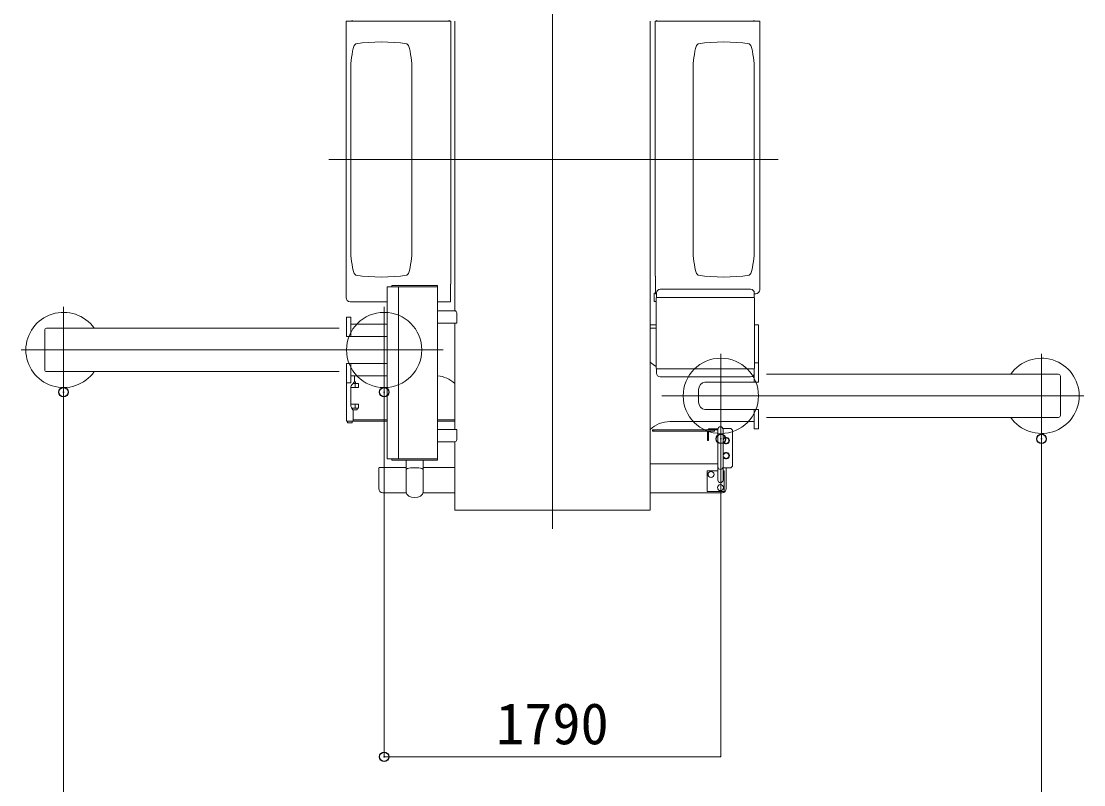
# Model space of a CAD drawing. Units: millimetres, scale not verified. Extents: x -34882 to 13233, y -6380 to 27114.
# Drawn here: x -17500 to -11851, y 17099 to 21159 of the extents above; entities that cross this region are included whole.
import ezdxf
from ezdxf.enums import TextEntityAlignment as Align

# ---------------------------------------------------------------- set-up
doc = ezdxf.new("R2010")
doc.units = ezdxf.units.MM
doc.header["$LTSCALE"] = 100
doc.header["$PDMODE"] = 32
doc.header["$PDSIZE"] = 50
doc.layers.add('0-0_0', color=7, linetype='Continuous', lineweight=18)
doc.layers.add('0-1_LY_1', color=7, linetype='Continuous', lineweight=18)
doc.layers.add('0-2_DEFPOINTS', color=7, linetype='Continuous')
doc.styles.add('ＭＳ ゴシック', font='')
doc.styles.get('ＭＳ ゴシック').set_extended_font_data('MS Gothic')

# ---------------------------------------------------------------- blocks, each defined once
blk = doc.blocks.new('_OPEN30')
at = {"layer": '0-0_0'}
blk.add_line((0, 0), (-0.5, 0), dxfattribs=at)
blk.add_lwpolyline([(-0.5, 0.13), (0, 0), (-0.5, -0.13)], dxfattribs=at)
blk = doc.blocks.new('D8')
at = {"layer": '0-0_0'}
for p, q in [((3098.15, 19192.5), (4419.79, 19192.5)), ((4419.29, 19191.11), (4419.29, 16593.89)), ((2973.82, 16592.5), (4419.79, 16592.5))]:
    blk.add_line(p, q, dxfattribs=at)
at = {"layer": '0-2_DEFPOINTS'}
for p in [(3097.9, 19192.5), (2973.57, 16592.5), (4419.29, 16592.5)]:
    blk.add_point(p, dxfattribs=at)
at = {"layer": '0-0_0', "xscale": 2.77, "yscale": 2.77}
for p, rotation in [((4419.29, 19192.5), 90), ((4419.29, 16592.5), 270)]:
    blk.add_blockref('_OPEN30', p, dxfattribs=dict(at, rotation=rotation))
at = {"layer": '0-0_0', "style": 'ＭＳ ゴシック'}
blk.add_text('5200', height=110, rotation=90, dxfattribs=at).set_placement((4419.04, 17742.5), align=Align.BOTTOM_LEFT)
blk = doc.blocks.new('D9')
at = {"layer": '0-0_0'}
for p, q in [((3098.15, 18340), (3943.65, 18340)), ((3943.15, 18338.61), (3943.15, 17446.38)), ((2973.82, 17445), (3943.65, 17445))]:
    blk.add_line(p, q, dxfattribs=at)
at = {"layer": '0-2_DEFPOINTS'}
for p in [(3097.9, 18340), (2973.57, 17445), (3943.15, 17445)]:
    blk.add_point(p, dxfattribs=at)
at = {"layer": '0-0_0', "xscale": 2.77, "yscale": 2.77}
for p, rotation in [((3943.15, 18340), 90), ((3943.15, 17445), 270)]:
    blk.add_blockref('_OPEN30', p, dxfattribs=dict(at, rotation=rotation))
at = {"layer": '0-0_0', "style": 'ＭＳ ゴシック'}
blk.add_text('1790', height=110, rotation=90, dxfattribs=at).set_placement((3942.9, 17742.5), align=Align.BOTTOM_LEFT)

msp = doc.modelspace()

# ---------------------------------------------------------------- linework, layer by layer
at = {"layer": '0-1_LY_1'}
for p, q in [((-14675.1, 25078.9), (-14675.1, 18459.1)), ((-15772.6, 21158.9), (-15772.6, 19689.3)), ((-15772.6, 21158.9), (-15215.1, 21158.9)), ((-15215.1, 21158.9), (-15215.1, 19760.9)), ((-15195.1, 21159), (-15195.1, 19619.9)), ((-14155.2, 21158.9), (-14155.2, 18559)), ((-14130.1, 21158.9), (-14130.1, 19803.2)), ((-13572.6, 21158.9), (-14130.1, 21158.9)), ((-13572.6, 21158.9), (-13572.6, 19731.6)), ((-15730.1, 21030.7), (-15721.1, 21039.7)), ((-15449.1, 21039.7), (-15440.1, 21030.7)), ((-13901.2, 21039.7), (-13910.2, 21030.7)), ((-13620.2, 21030.7), (-13629.2, 21039.7)), ((-15747.6, 20901.9), (-15747.6, 19946)), ((-15422.6, 20901.9), (-15422.6, 19946)), ((-13927.6, 20901.9), (-13927.6, 19946)), ((-13602.7, 20901.9), (-13602.7, 19946)), ((-13474.9, 20423.9), (-15864.1, 20423.9)), ((-15721.1, 19808.2), (-15730.1, 19817.2)), ((-15440.1, 19817.2), (-15449.1, 19808.2)), ((-13910.2, 19817.2), (-13901.2, 19808.2)), ((-13629.2, 19808.2), (-13620.2, 19817.2)), ((-15553.9, 19746), (-15553.9, 18832)), ((-15553.9, 19746), (-15285.9, 19746)), ((-15529.9, 19753), (-15285.9, 19753)), ((-15529.9, 19753), (-15529.9, 19746)), ((-15493.8, 19746), (-15493.8, 18832)), ((-15285.9, 19753), (-15285.9, 18825)), ((-15217.4, 19760.9), (-15215.1, 19760.9)), ((-15217.4, 19760.9), (-15217.4, 19667)), ((-14102.2, 19733.9), (-13622.2, 19733.9)), ((-15750.3, 19667), (-15553.9, 19667)), ((-15285.9, 19667), (-15217.4, 19667)), ((-14135.1, 19712.5), (-14127.8, 19712.5)), ((-14123.8, 19688.9), (-14123.8, 19312.9)), ((-14123.8, 19688.9), (-14122.2, 19688.9)), ((-14122.2, 19688.9), (-14122.2, 19713.9)), ((-14122.2, 19690.5), (-13602.2, 19690.5)), ((-13602.2, 19713.9), (-13602.2, 19688.9)), ((-13602.2, 19709.3), (-13594.9, 19709.3)), ((-13602.2, 19688.9), (-13600.6, 19688.9)), ((-13600.6, 19688.9), (-13600.6, 19312.9)), ((-17275.1, 19186.8), (-17275.1, 19639.8)), ((-15570.1, 19186.8), (-15570.1, 19639.8)), ((-15285.9, 19619.9), (-15195.5, 19619.9)), ((-15184.4, 19607.9), (-15184.4, 19553.9)), ((-15770.1, 19586), (-15770.1, 19483)), ((-15770.1, 19586), (-15748.1, 19586)), ((-15748.1, 19586), (-15748.1, 19483)), ((-15748.1, 19548), (-15553.9, 19548)), ((-15285.9, 19553.9), (-15184.3, 19553.9)), ((-15195.1, 19553.9), (-15195.1, 18988.9)), ((-17375.1, 19516), (-17375.1, 19306)), ((-17365.1, 19526), (-15810, 19526)), ((-14155.2, 19526), (-14123.8, 19526)), ((-14154.7, 19545), (-14123.8, 19545)), ((-13600.6, 19545), (-13580.1, 19545)), ((-13580.1, 19545), (-13580.1, 19341.9)), ((-15770.1, 19483), (-15553.9, 19483)), ((-15255.7, 19411), (-17499.6, 19411)), ((-13780.1, 19391.1), (-13780.1, 18938.1)), ((-12075.1, 19391.1), (-12075.1, 18938.1)), ((-15770.1, 19339), (-15770.1, 19032.9)), ((-15553.9, 19339), (-15770.1, 19339)), ((-15748.1, 19339), (-15748.1, 19236)), ((-13600.6, 19341.9), (-13580.1, 19341.9)), ((-13580.1, 19341.9), (-13580.1, 19238.9)), ((-15810, 19296), (-17365.1, 19296)), ((-15553.9, 19274), (-15748.1, 19274)), ((-15728.1, 19274), (-15728.1, 19240.8)), ((-14122.2, 19312.9), (-14123.8, 19312.9)), ((-14122.2, 19312.9), (-14122.2, 19287.9)), ((-13602.2, 19311.3), (-14122.2, 19311.3)), ((-14102.2, 19267.9), (-13622.2, 19267.9)), ((-13600.6, 19312.9), (-13602.2, 19312.9)), ((-13602.1, 19239), (-13602.1, 19311.3)), ((-13538.1, 19281.9), (-11985.1, 19281.9)), ((-11975.1, 19062), (-11975.1, 19271.9)), ((-15748.1, 19236), (-15770.1, 19236)), ((-15707.1, 19211), (-15747.1, 19211)), ((-15747.1, 19208.8), (-15747.1, 19117)), ((-15728.1, 19240.8), (-15738.9, 19229.4)), ((-15707.1, 19233), (-15735.6, 19233)), ((-15723.1, 19242), (-15728.1, 19242)), ((-15723.6, 19233), (-15723.6, 19211)), ((-15723.1, 19242), (-15723.1, 19233)), ((-15707.1, 19233), (-15707.1, 19211)), ((-13864.4, 19239), (-13602.1, 19239)), ((-13602.1, 19238.9), (-13580.1, 19238.9)), ((-14094.6, 19167), (-11850.7, 19167)), ((-13898.2, 19199), (-13898.2, 19135)), ((-15707.1, 19123), (-15747.1, 19123)), ((-15707.1, 19101), (-15742.5, 19101)), ((-15735.1, 19090), (-15742.1, 19100.4)), ((-15723.6, 19123), (-15723.6, 19101)), ((-15714.1, 19101), (-15714.1, 19092)), ((-15707.1, 19123), (-15707.1, 19101)), ((-13602.1, 19095), (-13864.4, 19095)), ((-13602.1, 18992), (-13602.1, 19094.9)), ((-13580.1, 19094.9), (-13602.1, 19094.9)), ((-13580.1, 19094.9), (-13580.1, 18992)), ((-15714.1, 19092), (-15736.5, 19092)), ((-15735.1, 19090), (-15735.1, 19032.9)), ((-15553.9, 19038.9), (-15735.1, 19038.9)), ((-15195.6, 19038.9), (-15285.9, 19038.9)), ((-11985.1, 19052), (-13538.1, 19052)), ((-15553.9, 19032.9), (-15770.1, 19032.9)), ((-15765.2, 19032.9), (-15765.2, 19023.9)), ((-15195.6, 19032.9), (-15285.9, 19032.9)), ((-15285.9, 18988.9), (-15184.3, 18988.9)), ((-15184.4, 18988.9), (-15184.4, 18934.9)), ((-13795.7, 18985.9), (-14143.1, 18985.9)), ((-14143.1, 18985.9), (-14143.1, 18979.9)), ((-14136.4, 18985.9), (-14136.4, 18979.9)), ((-13602.1, 19030), (-14051.6, 19030)), ((-13845.7, 18991.9), (-13845.7, 18989.7)), ((-13795.7, 18991.9), (-13845.7, 18991.9)), ((-13795.7, 18991.2), (-13840.7, 18991.2)), ((-13795.7, 18986.7), (-13840.7, 18986.7)), ((-13813.6, 18979.9), (-13813.6, 18985.9)), ((-13795.7, 18991.9), (-13795.7, 18718.9)), ((-13768.5, 18718.9), (-13768.5, 18988.9)), ((-13768.1, 18993.5), (-13768.1, 18988.9)), ((-13727.1, 18993.5), (-13768.1, 18993.5)), ((-13717.5, 18983.9), (-13727.1, 18993.5)), ((-13717.5, 18793.9), (-13717.5, 18983.9)), ((-13580.1, 18992), (-13602.1, 18992)), ((-14143.1, 18979.9), (-13813.6, 18979.9)), ((-13850.2, 18928.7), (-13850.2, 18979.9)), ((-13845.7, 18928.7), (-13850.2, 18928.7)), ((-13845.7, 18928.7), (-13845.7, 18979.9)), ((-15285.9, 18922.9), (-15196.1, 18922.9)), ((-15195.1, 18922.9), (-15195.1, 18559)), ((-15553.9, 18832), (-15285.9, 18832)), ((-15529.9, 18832), (-15529.9, 18825)), ((-15529.9, 18825), (-15285.9, 18825)), ((-15452.4, 18825), (-15452.4, 18655)), ((-15363.3, 18825), (-15363.3, 18655)), ((-15597, 18783.9), (-15599.3, 18783.9)), ((-15599.3, 18783.9), (-15599.3, 18673.9)), ((-15452.4, 18786.2), (-15597, 18786.2)), ((-15597, 18786.2), (-15597, 18783.9)), ((-15195.1, 18786.2), (-15363.3, 18786.2)), ((-14155.2, 18806.2), (-13795.7, 18806.2)), ((-13852.1, 18658.9), (-13852.1, 18768.9)), ((-13852.1, 18768.9), (-13795.7, 18768.9)), ((-13768.5, 18768.9), (-13762.1, 18768.9)), ((-13751, 18784.3), (-13751, 18673.9)), ((-15577, 18651.6), (-15452.1, 18651.6)), ((-15363.6, 18651.6), (-15195.1, 18651.6)), ((-14155.2, 18651.6), (-13773.3, 18651.6)), ((-14155.2, 18559), (-15195.1, 18559))]:
    msp.add_line(p, q, dxfattribs=at)
for points in [[(-14130.1, 19803.2), (-14127.8, 19803.2), (-14127.8, 19709.3), (-14122.2, 19709.3)], [(-14135.1, 19712.5), (-14135.1, 19668.6), (-14123.8, 19668.6)], [(-15740.2, 19032.9), (-15740.2, 19023.9), (-15765.2, 19023.9)], [(-13762.1, 18768.9), (-13762.1, 18658.9), (-13852.1, 18658.9)], [(-13768.5, 18784.3), (-13727.1, 18784.3), (-13717.5, 18793.9)]]:
    msp.add_lwpolyline(points, dxfattribs=at)
for centre, radius in [((-15570.1, 19411), 200), ((-13780.1, 19167), 200), ((-13752.1, 18928.9), 15), ((-13752.1, 18848.9), 15), ((-13832.3, 18748.9), 15.8), ((-13782.3, 18678.9), 15.8)]:
    msp.add_circle(centre, radius, dxfattribs=at)
for centre, radius, start, end in [((-15745.3, 21163.9), 5, 270, 0), ((-15220.3, 21163.9), 5, 180, 270), ((-14124.9, 21163.9), 5, 270, 0), ((-13599.9, 21163.9), 5, 180, 270), ((-15265, 20901.9), 482.7, 164.5245, 179.9999), ((-15585.1, 20049), 1000, 82.1835, 97.8163), ((-15905.3, 20901.9), 482.7, 0, 15.4755), ((-13445, 20901.9), 482.7, 164.5245, 180), ((-13765.2, 20049), 1000, 82.1837, 97.8165), ((-14085.3, 20901.9), 482.7, 0.0001, 15.4756), ((-15265, 19946), 482.7, 180, 195.4755), ((-15905.3, 19946), 482.7, 344.5245, 0), ((-13445, 19946), 482.7, 180, 195.4755), ((-14085.3, 19946), 482.7, 344.5245, 360), ((-15585.1, 20798.9), 1000, 262.1836, 277.8165), ((-13765.2, 20798.9), 1000, 262.1835, 277.8164), ((-14102.2, 19713.9), 20, 90, 180), ((-13622.2, 19713.9), 20, 0, 90), ((-13594.9, 19731.6), 22.3, 270, 0), ((-15750.3, 19689.3), 22.3, 180, 270), ((-17275.1, 19411), 200, 35.0997, 324.9029), ((-17365.1, 19516), 10, 90, 180), ((-14051.6, 19454), 150, 226.3204, 241.2292), ((-12075.1, 19167), 200, 215.0997, 144.9029), ((-17365.1, 19306), 10, 180, 270), ((-15298.7, 19124), 150, 46.3204, 85.0817), ((-14102.2, 19287.9), 20, 180, 270), ((-13622.2, 19287.9), 20, 270, 0), ((-11985.1, 19271.9), 10, 0, 90), ((-15717.1, 19208.8), 30, 136.5911, 180), ((-15717.1, 19117), 30, 180.0001, 213.6901), ((-11985.1, 19062), 10, 270, 0), ((-14051.6, 18880), 150, 90, 133.6796), ((-13840.7, 18981.7), 9.5, 90, 153.4215), ((-13840.7, 18981.7), 5, 90, 121.7769), ((-13782.1, 18988.9), 13.6, 0, 180), ((-13782.1, 18988.9), 14, 346.2709, 0), ((-13752.1, 18928.9), 17.3, 198.243, 161.757), ((-13752.1, 18848.9), 17.3, 198.243, 161.757), ((-13782.1, 18788.9), 13.6, 180, 0), ((-13782.1, 18718.9), 13.6, 180, 0), ((-15577, 18673.9), 22.3, 180, 270), ((-13773.3, 18673.9), 22.3, 270, 360)]:
    msp.add_arc(centre, radius, start, end, dxfattribs=at)
for centre, major_axis, ratio, start_param, end_param in [((-15196.1, 19607.9), (0, -12), 0.975401, 1.570796, 3.141593), ((-13864.4, 19199), (0, -40), 0.845892, 3.141593, 4.712389), ((-13864.4, 19135), (0, -40), 0.845892, 4.712389, 6.283185), ((-15196.1, 18934.9), (0, -12), 0.975401, 6.283185, 7.853982), ((-15407.9, 18775), (44.5, 0), 0.221695, 6.283185, 9.424778), ((-15407.9, 18655), (44.5, 0), 0.657477, 3.141593, 6.283185)]:
    msp.add_ellipse(centre, major_axis=major_axis, ratio=ratio, start_param=start_param, end_param=end_param, dxfattribs=at)

# ---------------------------------------------------------------- block references
at = {"layer": '0-1_LY_1', "xscale": 2, "yscale": 2, "rotation": 270}
for name in ['D8', 'D9']:
    msp.add_blockref(name, (-50460.1, 25133.9), dxfattribs=at)

doc.saveas('drawing.dxf')
